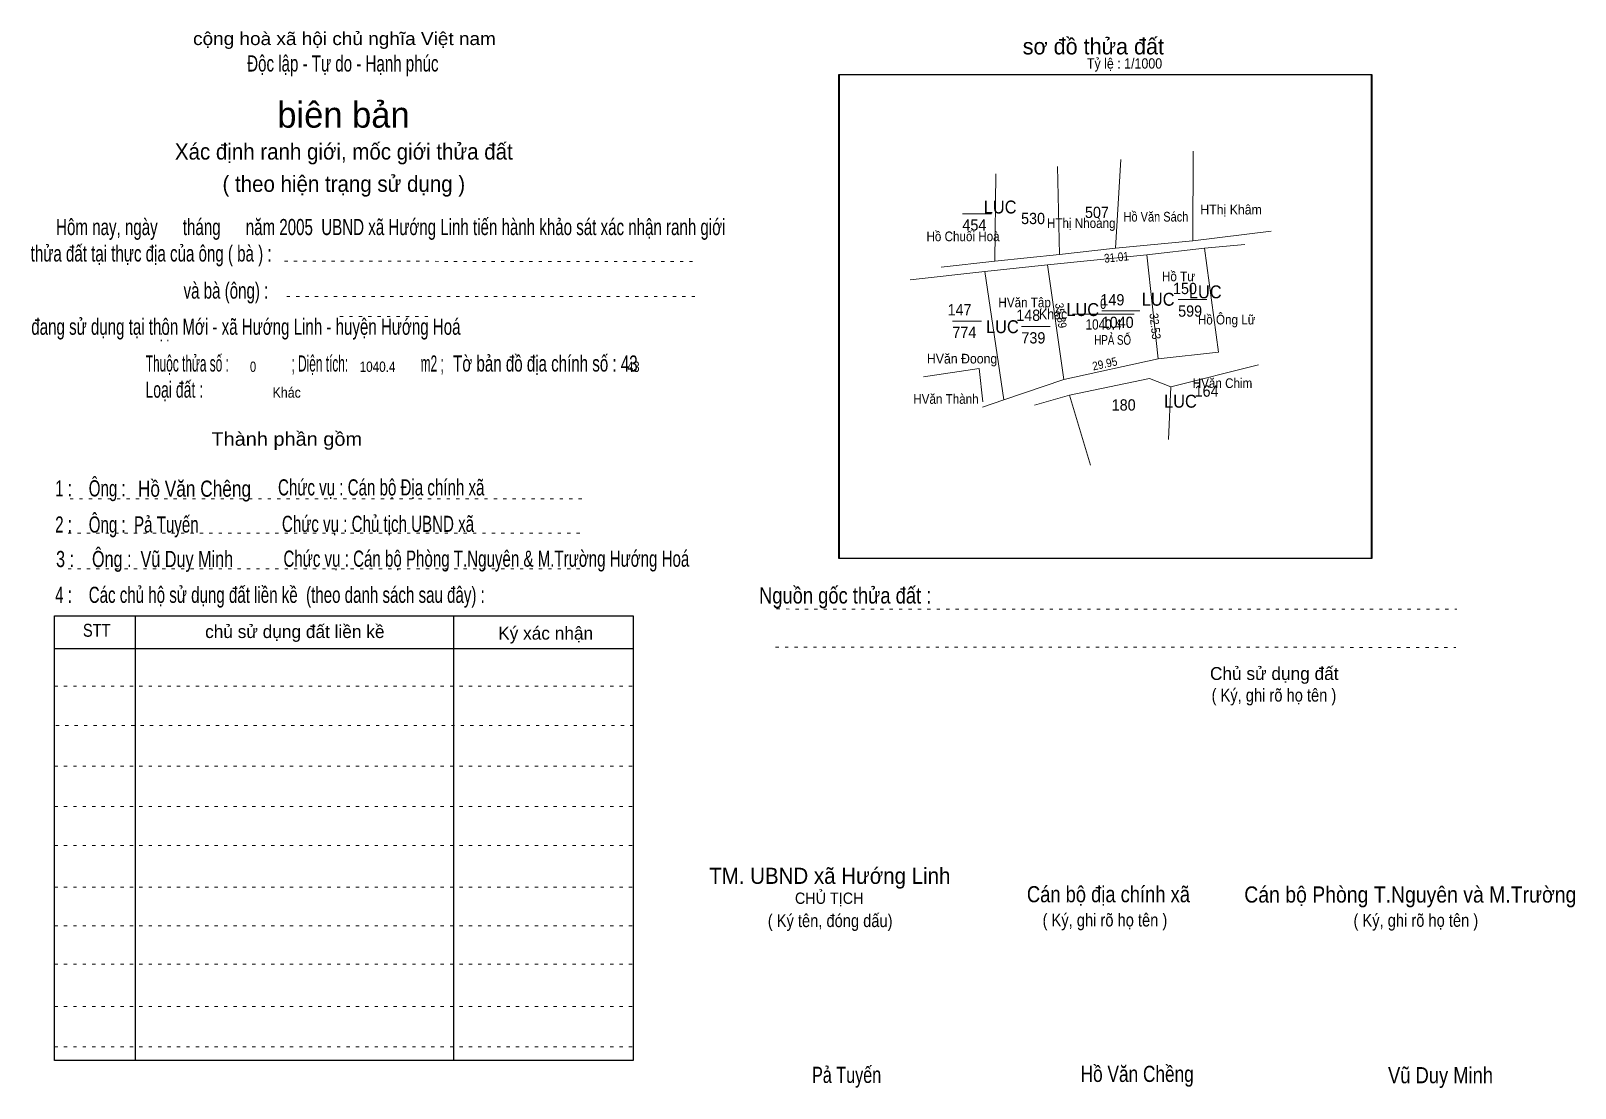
# Model space of a CAD drawing. Header units: centimetres. Extents: x -1.5 to 46.4, y -3.9 to 28.9.
import ezdxf
from ezdxf.enums import TextEntityAlignment as Align

# ---------------------------------------------------------------- set-up
doc = ezdxf.new("R2010")
doc.units = ezdxf.units.CM
doc.header["$LTSCALE"] = 0.16
doc.linetypes.add('DOTTED', pattern=[1.5, 0.3, -1.2])
for name, color, linetype, lineweight in [('15', 7, 'Continuous', 13), ('2', 7, 'Continuous', 25), ('22', 7, 'Continuous', 13), ('33', 7, 'Continuous', 13), ('5', 7, 'DOTTED', 13)]:
    doc.layers.add(name, color=color, linetype=linetype, lineweight=lineweight)
doc.layers.add('34', color=7, linetype='Continuous')
doc.layers.add('51', color=7, linetype='Continuous')

msp = doc.modelspace()

# ---------------------------------------------------------------- linework, layer by layer
at = {"layer": '15'}
for p, q in [((27.39, 23.2), (28.29, 23.2)), ((31.71, 20.19), (32.89, 20.19)), ((34.08, 20.54), (34.97, 20.54)), ((27.08, 19.87), (27.98, 19.87)), ((29.22, 19.71), (30.11, 19.71))]:
    msp.add_line(p, q, dxfattribs=at)
at = {"layer": '2'}
msp.add_lwpolyline([(23.56, 27.52), (40.06, 27.52), (40.06, 12.52), (23.56, 12.52)], close=True, dxfattribs=at)
at = {"layer": '22'}
for p, q in [((34.55, 25.14), (34.53, 22.36)), ((28.43, 24.44), (28.4, 21.73)), ((30.34, 24.67), (30.4, 21.94)), ((32.3, 24.88), (32.14, 22.13)), ((34.53, 22.36), (36.96, 22.66)), ((34.9, 22.13), (36.15, 22.25)), ((34.9, 22.13), (35.33, 18.91)), ((33.11, 21.93), (33.46, 18.7)), ((28.09, 21.41), (28.67, 17.43)), ((33.85, 17.84), (36.57, 18.52)), ((33.85, 17.84), (33.78, 16.2)), ((29.63, 17.27), (30.71, 17.58)), ((30.71, 17.58), (31.36, 15.41))]:
    msp.add_line(p, q, dxfattribs=at)
for points in [[(25.77, 21.15), (28.09, 21.41), (30.03, 21.62), (33.11, 21.93), (34.9, 22.13)], [(26.73, 21.55), (28.4, 21.73), (30.4, 21.94), (32.14, 22.13), (34.53, 22.36)], [(35.33, 18.91), (33.46, 18.7), (30.54, 18.06), (30.03, 21.62)], [(26.18, 18.15), (27.91, 18.4), (28.02, 17.37)], [(30.54, 18.06), (28.67, 17.43), (28.01, 17.21)], [(30.71, 17.58), (33.19, 18.09), (33.85, 17.84)]]:
    msp.add_lwpolyline(points, dxfattribs=at)
msp.add_lwpolyline([(30.54, 18.06), (33.46, 18.7), (33.11, 21.93), (30.03, 21.62)], close=True, dxfattribs=at)
at = {"layer": '33'}
msp.add_line((30.8, 20.09), (32.72, 20.09), dxfattribs=at)
at = {"layer": '5'}
for p, q in [((6.37, 21.73), (19.21, 21.72)), ((6.44, 20.64), (19.25, 20.64)), ((8.09, 20.02), (10.86, 20.02)), ((-0.28, 14.36), (15.72, 14.36)), ((-0.34, 13.3), (15.66, 13.3)), ((-0.34, 12.2), (15.66, 12.2)), ((21.63, 10.95), (42.72, 10.94)), ((21.6, 9.77), (42.69, 9.76)), ((-0.76, 8.56), (17.18, 8.56)), ((-0.72, 7.34), (17.22, 7.34)), ((-0.76, 6.08), (17.18, 6.08)), ((-0.76, 4.83), (17.18, 4.83)), ((-0.76, 3.62), (17.18, 3.62)), ((-0.76, 2.33), (17.18, 2.33)), ((-0.76, 1.13), (17.18, 1.13)), ((-0.76, -0.06), (17.18, -0.06)), ((-0.76, -1.37), (17.18, -1.37)), ((-0.76, -2.62), (17.18, -2.62))]:
    msp.add_line(p, q, dxfattribs=at)
at = {"layer": '5', "linetype": 'Continuous', "lineweight": 25}
for p, q in [((1.74, 10.74), (1.74, -3.05)), ((11.61, 10.74), (11.61, -3.05)), ((-0.76, 9.73), (17.18, 9.73))]:
    msp.add_line(p, q, dxfattribs=at)
for points in [[(23.58, 27.52), (40.08, 27.52), (40.08, 12.52), (23.58, 12.52)], [(-0.76, 10.74), (17.18, 10.74), (17.18, -3.05), (-0.76, -3.05)]]:
    msp.add_lwpolyline(points, close=True, dxfattribs=at)

# ---------------------------------------------------------------- texts
at = {"layer": '15', "width": 0.95}
for s, p in [('454', (27.39, 22.68)), ('530', (29.21, 22.88)), ('507', (31.19, 23.07)), ('149', (31.67, 20.36)), ('150', (33.92, 20.71)), ('147', (26.93, 20.05)), ('148', (29.06, 19.88)), ('599', (34.08, 20.01)), ('774', (27.08, 19.35)), ('1040', (31.71, 19.66)), ('739', (29.22, 19.18)), ('164', (34.59, 17.53)), ('180', (32.02, 17.1))]:
    msp.add_text(s, height=0.35, dxfattribs=at).set_placement(p)
at = {"layer": '22'}
for s, height, width, p in [('LUC', 0.4, 0.95, (28.56, 23.21)), ('HThị Khâm', 0.3, 0.95, (35.72, 23.18)), ('HThị Nhoàng', 0.3, 0.9, (31.075, 22.76)), ('Hồ Văn Sách', 0.3, 0.85, (33.39, 22.96)), ('Hồ Chuối Hoà', 0.3, 0.9, (27.41, 22.35)), ('Hồ Tư', 0.3, 0.9, (34.09, 21.11)), ('HVăn Tập', 0.3, 0.9, (29.32, 20.3)), ('LUC', 0.4, 0.95, (33.46, 20.35)), ('LUC', 0.4, 0.95, (34.92, 20.58)), ('LUC', 0.4, 0.95, (31.12, 20.03)), ('Hồ Ông Lữ', 0.3, 0.9, (35.585, 19.77)), ('LUC', 0.4, 0.95, (28.63, 19.5)), ('HPẢ SỐ', 0.3, 0.75, (32.05, 19.14)), ('HVăn Đoong', 0.3, 0.95, (27.38, 18.56)), ('HVăn Chim', 0.3, 0.9, (35.455, 17.8)), ('HVăn Thành', 0.3, 0.9, (26.88, 17.31)), ('LUC', 0.4, 0.95, (34.15, 17.19))]:
    msp.add_text(s, height=height, dxfattribs=dict(at, width=width)).set_placement(p, align=Align.CENTER)
at = {"layer": '33', "width": 0.9}
msp.add_text('Khác', height=0.32, dxfattribs=at).set_placement((30.64, 19.93), align=Align.RIGHT)
at = {"layer": '33'}
for s, width, p in [('0', 0.8, (31.755, 20.25)), ('1040.4', 0.85, (31.765, 19.61))]:
    msp.add_text(s, height=0.32, dxfattribs=dict(at, width=width)).set_placement(p, align=Align.CENTER)
at = {"layer": '34'}
for s, width, p in [(': : ', 0.85, (2.5, 19.25)), ('0', 0.8, (5.3, 18.3)), ('1040.4', 0.85, (8.7, 18.3)), ('43', 0.8, (17, 18.3)), ('Khác', 0.9, (6, 17.5))]:
    msp.add_text(s, height=0.32, dxfattribs=dict(at, width=width)).set_placement(p)
at = {"layer": '5'}
for s, height, width, p in [('cộng hoà xã hội chủ nghĩa Việt nam', 0.4, 1.1, (8.23, 28.43)), ('Độc lập - Tự do - Hạnh phúc', 0.5, 0.7, (8.18, 27.61)), ('Xác định ranh giới, mốc giới thửa đất', 0.5, 0.95, (8.21, 24.88)), ('( theo hiện trạng sử dụng )', 0.5, 0.95, (8.21, 23.88)), ('Thành phần gồm', 0.42, 1.1, (6.44, 16.01)), ('Hồ Văn Chêng', 0.5, 0.8, (3.58, 14.43)), ('Chức vụ : Cán bộ Địa chính xã', 0.5, 0.7, (9.37, 14.47)), ('Chức vụ : Chủ tịch UBND xã', 0.5, 0.7, (9.27, 13.34)), ('Chức vụ : Cán bộ Phòng T.Nguyên & M.Trường Hướng Hoá', 0.5, 0.7, (12.63, 12.26)), ('    Nguồn gốc thửa đất :', 0.5, 0.85, (23.44, 11.12)), ('( Ký, ghi rõ họ tên )', 0.4, 0.85, (37.05, 8.08)), ('CHỦ TỊCH', 0.35, 0.95, (23.26, 1.81)), ('( Ký tên, đóng dấu)', 0.4, 0.85, (23.29, 1.09)), ('( Ký, ghi rõ họ tên )', 0.4, 0.85, (31.81, 1.11)), ('( Ký, ghi rõ họ tên )', 0.4, 0.85, (41.45, 1.1)), ('Pả Tuyến', 0.5, 0.75, (23.8, -3.74)), ('Hồ Văn Chềng', 0.5, 0.8, (32.81, -3.71)), ('Vũ Duy Minh', 0.5, 0.85, (42.215, -3.75))]:
    msp.add_text(s, height=height, dxfattribs=dict(at, width=width)).set_placement(p, align=Align.CENTER)
msp.add_text('sơ đồ thửa đất', height=0.5, dxfattribs=at).set_placement((29.26, 28.14))
for s, height, p in [('biên bản', 0.8, (8.2, 25.87)), ('      chủ sử dụng đất liền kề', 0.4, (6.245, 10.05)), ('   Ký xác nhận', 0.4, (14.245, 10)), ('Chủ sử dụng đất', 0.4, (37.06, 8.75))]:
    msp.add_text(s, height=height, dxfattribs=at).set_placement(p, align=Align.CENTER)
for s, height, width, p in [('   Hôm nay, ngày      tháng      năm 2005  UBND xã Hướng Linh tiến hành khảo sát xác nhận ranh giới ', 0.5, 0.7, (-1.1, 22.54)), ('thửa đất tại thực địa của ông ( bà ) :                                       ', 0.5, 0.7, (-1.5, 21.72)), ('                                     và bà (ông) :', 0.5, 0.7, (-1.57, 20.57)), (' đang sử dụng tại thôn Mới - xã Hướng Linh - huyện Hướng Hoá', 0.5, 0.7, (-1.61, 19.45)), ('Thuộc thửa số :                   ; Diện tích:                      m2 ;                                            ', 0.5, 0.55, (2.07, 18.31)), ('Tờ bản đồ địa chính số : 43', 0.5, 0.7, (11.6, 18.31)), ('Loại đất :  ', 0.5, 0.65, (2.06, 17.5)), ('    1 :    Ông :                                                        ', 0.5, 0.7, (-1.26, 14.44)), ('    2 :    Ông :  Pả Tuyến', 0.5, 0.7, (-1.26, 13.32)), ('    3 :    Ông :  Vũ Duy Minh', 0.5, 0.75, (-1.27, 12.25)), ('    4 :    Các chủ hộ sử dụng đất liền kề  (theo danh sách sau đây) :', 0.5, 0.7, (-1.26, 11.14)), ('STT', 0.4, 0.85, (0.12, 10.09)), ('TM. UBND xã Hướng Linh', 0.5, 0.95, (19.54, 2.43)), ('Cán bộ địa chính xã  ', 0.5, 0.85, (29.39, 1.86)), ('Cán bộ Phòng T.Nguyên và M.Trường', 0.5, 0.9, (36.13, 1.85))]:
    msp.add_text(s, height=height, dxfattribs=dict(at, width=width)).set_placement(p)
at = {"layer": '51', "width": 0.9}
msp.add_text('Tỷ lệ : 1/1000', height=0.32, dxfattribs=at).set_placement((31.25, 27.7))
at = {"layer": '51'}
for s, height, rotation, width, p in [('31.01', 0.27, 5.83, 0.85, (32.181, 21.72)), ('35.89', 0.26, 278.137, 0.9, (30.316, 20.028)), ('32.53', 0.27, 276.177, 0.9, (33.233, 19.7)), ('29.95', 0.26, 12.222, 0.9, (31.832, 18.425))]:
    msp.add_text(s, height=height, rotation=rotation, dxfattribs=dict(at, width=width)).set_placement(p, align=Align.CENTER)

doc.saveas('drawing.dxf')
